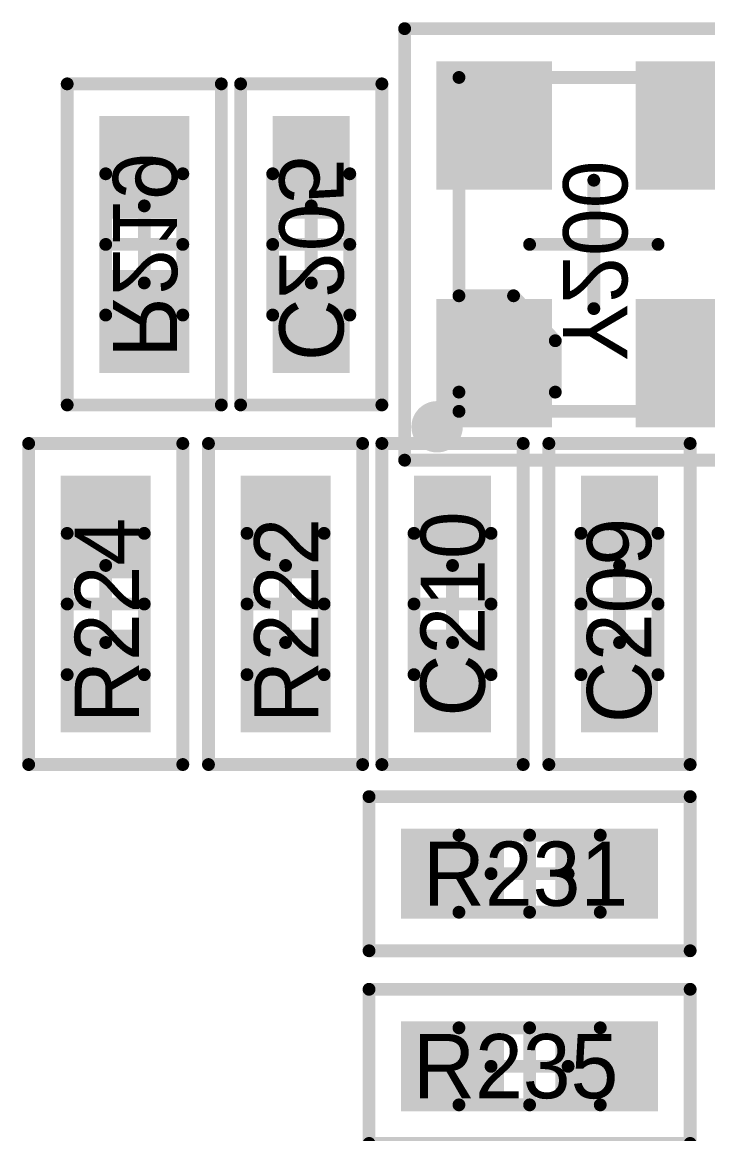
# Model space of a CAD drawing. Header units: millimetres. Extents: x 33.3 to 111.9, y 29.8 to 74.8.
# Drawn here: x 42.02 to 47.35, y 47.37 to 56.03 of the extents above; entities that cross this region are included whole.
import ezdxf

# ---------------------------------------------------------------- set-up
doc = ezdxf.new("R2010")
doc.units = ezdxf.units.MM
for name, color, linetype in [('BottomLayer', 5, 'Continuous'), ('BottomOverlay', 54, 'Continuous'), ('BottomPaste', 16, 'Continuous'), ('Mechanical13', 56, 'Continuous'), ('Mechanical14', 56, 'Continuous'), ('Mechanical15', 56, 'Continuous'), ('Mechanical16', 56, 'Continuous'), ('Mechanical17', 56, 'Continuous'), ('TopLayer', 1, 'Continuous'), ('TopOverlay', 2, 'Continuous'), ('TopPaste', 8, 'Continuous')]:
    doc.layers.add(name, color=color, linetype=linetype)

# ---------------------------------------------------------------- blocks, each defined once
blk = doc.blocks.new('2520_B_2')
at = {"layer": 'BottomLayer'}
for points in [[(-1.425, 0.325), (-0.425, 0.325), (-1.425, 1.225), (-0.425, 1.225)], [(0.425, 0.325), (1.425, 0.325), (0.425, 1.225), (1.425, 1.225)], [(-1.425, -1.225), (-0.425, -1.225), (-1.425, -0.325), (-0.425, -0.325)], [(0.425, -1.225), (1.425, -1.225), (0.425, -0.325), (1.425, -0.325)]]:
    blk.add_solid(points, dxfattribs=at)
at = {"layer": 'BottomOverlay'}
for points, const_width in [([(-1.32, 1.22, 1), (-1.52, 1.22, 1)], 0.2), ([(-1.57, 1.22, 1), (-1.47, 1.22, 1)], 0.1), ([(-1.37, 1.22, 1), (-1.27, 1.22, 1)], 0.1), ([(-1.175, 1.05, 1), (-1.125, 1.05, 1)], 0.05), ([(-1.175, 1.05, 1), (-1.125, 1.05, 1)], 0.05), ([(-0.425, 1.05, 1), (-0.375, 1.05, 1)], 0.05), ([(-0.425, 1.05, 1), (-0.375, 1.05, 1)], 0.05), ([(-0.425, 0.625, 1), (-0.375, 0.625, 1)], 0.05), ([(-0.425, 0.625, 1), (-0.375, 0.625, 1)], 0.05), ([(-1.175, 0.3, 1), (-1.125, 0.3, 1)], 0.05), ([(-1.175, 0.3, 1), (-1.125, 0.3, 1)], 0.05), ([(-0.775, 0.3, 1), (-0.725, 0.3, 1)], 0.05), ([(-0.775, 0.3, 1), (-0.725, 0.3, 1)], 0.05)]:
    blk.add_lwpolyline(points, format="xyb", close=True, dxfattribs=dict(at, const_width=const_width))
at = {"layer": 'BottomOverlay', "const_width": 0.1}
for points in [[(-1.15, 1.05), (-0.4, 1.05)], [(-1.15, 1.05), (-1.15, 0.3)], [(-0.4, 1.05), (-0.4, 0.625)], [(-0.4, 0.625), (-0.75, 0.3)], [(-1.15, 0.3), (-0.75, 0.3)]]:
    blk.add_lwpolyline(points, dxfattribs=at)
at = {"layer": 'BottomPaste'}
for points in [[(-1.425, 0.325), (-0.425, 0.325), (-1.425, 1.225), (-0.425, 1.225)], [(0.425, 0.325), (1.425, 0.325), (0.425, 1.225), (1.425, 1.225)], [(-1.425, -1.225), (-0.425, -1.225), (-1.425, -0.325), (-0.425, -0.325)], [(0.425, -1.225), (1.425, -1.225), (0.425, -0.325), (1.425, -0.325)]]:
    blk.add_solid(points, dxfattribs=at)
at = {"layer": 'Mechanical14', "const_width": 0.1}
for points in [[(-1.3, 1.0498), (-1.3, -1.0498)], [(-1.3, 1.0498), (1.3, 1.0498)], [(1.3, 1.0498), (1.3, -1.0498)], [(-1.3, -1.0498), (1.3, -1.0498)]]:
    blk.add_lwpolyline(points, dxfattribs=at)
at = {"layer": 'Mechanical14'}
for points, const_width in [([(-1.325, 1.0498, 1), (-1.275, 1.0498, 1)], 0.05), ([(-1.325, 1.0498, 1), (-1.275, 1.0498, 1)], 0.05), ([(1.275, 1.0498, 1), (1.325, 1.0498, 1)], 0.05), ([(1.275, 1.0498, 1), (1.325, 1.0498, 1)], 0.05), ([(-0.9, 0.7, 1), (-1, 0.7, 1)], 0.3), ([(-1.075, 0.7, 1), (-0.925, 0.7, 1)], 0.15), ([(-0.975, 0.7, 1), (-0.825, 0.7, 1)], 0.15), ([(-1.325, -1.0498, 1), (-1.275, -1.0498, 1)], 0.05), ([(-1.325, -1.0498, 1), (-1.275, -1.0498, 1)], 0.05), ([(1.275, -1.0498, 1), (1.325, -1.0498, 1)], 0.05), ([(1.275, -1.0498, 1), (1.325, -1.0498, 1)], 0.05)]:
    blk.add_lwpolyline(points, format="xyb", close=True, dxfattribs=dict(at, const_width=const_width))
at = {"layer": 'Mechanical16', "const_width": 0.1}
for points in [[(-1.68, 1.473), (1.68, 1.473)], [(-1.68, 1.473), (-1.68, -1.473)], [(1.68, 1.473), (1.68, -1.473)], [(-1.68, -1.473), (1.68, -1.473)]]:
    blk.add_lwpolyline(points, dxfattribs=at)
at = {"layer": 'Mechanical16', "const_width": 0.05}
for points in [[(-1.705, 1.473, 1), (-1.655, 1.473, 1)], [(-1.705, 1.473, 1), (-1.655, 1.473, 1)], [(1.655, 1.473, 1), (1.705, 1.473, 1)], [(1.655, 1.473, 1), (1.705, 1.473, 1)], [(-1.705, -1.473, 1), (-1.655, -1.473, 1)], [(-1.705, -1.473, 1), (-1.655, -1.473, 1)], [(1.655, -1.473, 1), (1.705, -1.473, 1)], [(1.655, -1.473, 1), (1.705, -1.473, 1)]]:
    blk.add_lwpolyline(points, format="xyb", close=True, dxfattribs=at)
at = {"layer": 'Mechanical17', "const_width": 0.1}
for points in [[(0, 0.5), (0, -0.5)], [(-0.5, 0), (0.5, 0)]]:
    blk.add_lwpolyline(points, dxfattribs=at)
at = {"layer": 'Mechanical17', "const_width": 0.05}
for points in [[(-0.025, 0.5, 1), (0.025, 0.5, 1)], [(-0.525, 0, 1), (-0.475, 0, 1)], [(0.475, 0, 1), (0.525, 0, 1)], [(-0.025, -0.5, 1), (0.025, -0.5, 1)]]:
    blk.add_lwpolyline(points, format="xyb", close=True, dxfattribs=at)
blk = doc.blocks.new('RESC0402_1005__N_161')
at = {"layer": 'Mechanical13', "const_width": 0.1}
for points in [[(0.55, 0.3), (-0.55, 0.3)], [(-0.55, 0.3), (-0.55, -0.3)], [(0.55, 0.3), (0.55, -0.3)], [(0.55, -0.3), (-0.55, -0.3)]]:
    blk.add_lwpolyline(points, dxfattribs=at)
at = {"layer": 'Mechanical13', "const_width": 0.05}
for points in [[(-0.575, 0.3, 1), (-0.525, 0.3, 1)], [(-0.575, 0.3, 1), (-0.525, 0.3, 1)], [(0.525, 0.3, 1), (0.575, 0.3, 1)], [(0.525, 0.3, 1), (0.575, 0.3, 1)], [(-0.575, -0.3, 1), (-0.525, -0.3, 1)], [(-0.575, -0.3, 1), (-0.525, -0.3, 1)], [(0.525, -0.3, 1), (0.575, -0.3, 1)], [(0.525, -0.3, 1), (0.575, -0.3, 1)]]:
    blk.add_lwpolyline(points, format="xyb", close=True, dxfattribs=at)
at = {"layer": 'Mechanical15', "const_width": 0.1}
for points in [[(1.25, 0.6), (-1.25, 0.6)], [(-1.25, 0.6), (-1.25, -0.6)], [(1.25, 0.6), (1.25, -0.6)], [(1.25, -0.6), (-1.25, -0.6)]]:
    blk.add_lwpolyline(points, dxfattribs=at)
at = {"layer": 'Mechanical15', "const_width": 0.05}
for points in [[(-1.275, 0.6, 1), (-1.225, 0.6, 1)], [(-1.275, 0.6, 1), (-1.225, 0.6, 1)], [(1.225, 0.6, 1), (1.275, 0.6, 1)], [(1.225, 0.6, 1), (1.275, 0.6, 1)], [(-1.275, -0.6, 1), (-1.225, -0.6, 1)], [(-1.275, -0.6, 1), (-1.225, -0.6, 1)], [(1.225, -0.6, 1), (1.275, -0.6, 1)], [(1.225, -0.6, 1), (1.275, -0.6, 1)]]:
    blk.add_lwpolyline(points, format="xyb", close=True, dxfattribs=at)
at = {"layer": 'Mechanical17', "const_width": 0.1}
for points in [[(0, 0.3), (0, -0.3)], [(0.3, 0), (-0.3, 0)]]:
    blk.add_lwpolyline(points, dxfattribs=at)
at = {"layer": 'Mechanical17', "const_width": 0.05}
for points in [[(-0.025, 0.3, 1), (0.025, 0.3, 1)], [(-0.325, 0, 1), (-0.275, 0, 1)], [(0.275, 0, 1), (0.325, 0, 1)], [(-0.025, -0.3, 1), (0.025, -0.3, 1)]]:
    blk.add_lwpolyline(points, format="xyb", close=True, dxfattribs=at)
at = {"layer": 'TopLayer'}
for points in [[(-0.2, -0.35), (-0.2, 0.35), (-1, -0.35), (-1, 0.35)], [(1, -0.35), (1, 0.35), (0.2, -0.35), (0.2, 0.35)]]:
    blk.add_solid(points, dxfattribs=at)
at = {"layer": 'TopPaste'}
for points in [[(-0.2, -0.35), (-0.2, 0.35), (-1, -0.35), (-1, 0.35)], [(1, -0.35), (1, 0.35), (0.2, -0.35), (0.2, 0.35)]]:
    blk.add_solid(points, dxfattribs=at)
blk = doc.blocks.new('RESC0402_1005__N_165')
at = {"layer": 'Mechanical13', "const_width": 0.1}
for points in [[(0.55, 0.3), (-0.55, 0.3)], [(-0.55, 0.3), (-0.55, -0.3)], [(0.55, 0.3), (0.55, -0.3)], [(0.55, -0.3), (-0.55, -0.3)]]:
    blk.add_lwpolyline(points, dxfattribs=at)
at = {"layer": 'Mechanical13', "const_width": 0.05}
for points in [[(-0.575, 0.3, 1), (-0.525, 0.3, 1)], [(-0.575, 0.3, 1), (-0.525, 0.3, 1)], [(0.525, 0.3, 1), (0.575, 0.3, 1)], [(0.525, 0.3, 1), (0.575, 0.3, 1)], [(-0.575, -0.3, 1), (-0.525, -0.3, 1)], [(-0.575, -0.3, 1), (-0.525, -0.3, 1)], [(0.525, -0.3, 1), (0.575, -0.3, 1)], [(0.525, -0.3, 1), (0.575, -0.3, 1)]]:
    blk.add_lwpolyline(points, format="xyb", close=True, dxfattribs=at)
at = {"layer": 'Mechanical15', "const_width": 0.1}
for points in [[(1.25, 0.6), (-1.25, 0.6)], [(-1.25, 0.6), (-1.25, -0.6)], [(1.25, 0.6), (1.25, -0.6)], [(1.25, -0.6), (-1.25, -0.6)]]:
    blk.add_lwpolyline(points, dxfattribs=at)
at = {"layer": 'Mechanical15', "const_width": 0.05}
for points in [[(-1.275, 0.6, 1), (-1.225, 0.6, 1)], [(-1.275, 0.6, 1), (-1.225, 0.6, 1)], [(1.225, 0.6, 1), (1.275, 0.6, 1)], [(1.225, 0.6, 1), (1.275, 0.6, 1)], [(-1.275, -0.6, 1), (-1.225, -0.6, 1)], [(-1.275, -0.6, 1), (-1.225, -0.6, 1)], [(1.225, -0.6, 1), (1.275, -0.6, 1)], [(1.225, -0.6, 1), (1.275, -0.6, 1)]]:
    blk.add_lwpolyline(points, format="xyb", close=True, dxfattribs=at)
at = {"layer": 'Mechanical17', "const_width": 0.1}
for points in [[(0, 0.3), (0, -0.3)], [(0.3, 0), (-0.3, 0)]]:
    blk.add_lwpolyline(points, dxfattribs=at)
at = {"layer": 'Mechanical17', "const_width": 0.05}
for points in [[(-0.025, 0.3, 1), (0.025, 0.3, 1)], [(-0.325, 0, 1), (-0.275, 0, 1)], [(0.275, 0, 1), (0.325, 0, 1)], [(-0.025, -0.3, 1), (0.025, -0.3, 1)]]:
    blk.add_lwpolyline(points, format="xyb", close=True, dxfattribs=at)
at = {"layer": 'TopLayer'}
for points in [[(-0.2, -0.35), (-0.2, 0.35), (-1, -0.35), (-1, 0.35)], [(1, -0.35), (1, 0.35), (0.2, -0.35), (0.2, 0.35)]]:
    blk.add_solid(points, dxfattribs=at)
at = {"layer": 'TopPaste'}
for points in [[(-0.2, -0.35), (-0.2, 0.35), (-1, -0.35), (-1, 0.35)], [(1, -0.35), (1, 0.35), (0.2, -0.35), (0.2, 0.35)]]:
    blk.add_solid(points, dxfattribs=at)
blk = doc.blocks.new('RESC0402_1005__N_172')
at = {"layer": 'Mechanical13', "const_width": 0.1}
for points in [[(0.55, 0.3), (-0.55, 0.3)], [(-0.55, -0.3), (-0.55, 0.3)], [(0.55, -0.3), (0.55, 0.3)], [(0.55, -0.3), (-0.55, -0.3)]]:
    blk.add_lwpolyline(points, dxfattribs=at)
at = {"layer": 'Mechanical13', "const_width": 0.05}
for points in [[(-0.575, 0.3, 1), (-0.525, 0.3, 1)], [(-0.575, 0.3, 1), (-0.525, 0.3, 1)], [(0.525, 0.3, 1), (0.575, 0.3, 1)], [(0.525, 0.3, 1), (0.575, 0.3, 1)], [(-0.575, -0.3, 1), (-0.525, -0.3, 1)], [(-0.575, -0.3, 1), (-0.525, -0.3, 1)], [(0.525, -0.3, 1), (0.575, -0.3, 1)], [(0.525, -0.3, 1), (0.575, -0.3, 1)]]:
    blk.add_lwpolyline(points, format="xyb", close=True, dxfattribs=at)
at = {"layer": 'Mechanical15', "const_width": 0.1}
for points in [[(1.25, 0.6), (-1.25, 0.6)], [(-1.25, -0.6), (-1.25, 0.6)], [(1.25, -0.6), (1.25, 0.6)], [(1.25, -0.6), (-1.25, -0.6)]]:
    blk.add_lwpolyline(points, dxfattribs=at)
at = {"layer": 'Mechanical15', "const_width": 0.05}
for points in [[(-1.275, 0.6, 1), (-1.225, 0.6, 1)], [(-1.275, 0.6, 1), (-1.225, 0.6, 1)], [(1.225, 0.6, 1), (1.275, 0.6, 1)], [(1.225, 0.6, 1), (1.275, 0.6, 1)], [(-1.275, -0.6, 1), (-1.225, -0.6, 1)], [(-1.275, -0.6, 1), (-1.225, -0.6, 1)], [(1.225, -0.6, 1), (1.275, -0.6, 1)], [(1.225, -0.6, 1), (1.275, -0.6, 1)]]:
    blk.add_lwpolyline(points, format="xyb", close=True, dxfattribs=at)
at = {"layer": 'Mechanical17', "const_width": 0.1}
for points in [[(0, -0.3), (0, 0.3)], [(0.3, 0), (-0.3, 0)]]:
    blk.add_lwpolyline(points, dxfattribs=at)
at = {"layer": 'Mechanical17', "const_width": 0.05}
for points in [[(-0.025, 0.3, 1), (0.025, 0.3, 1)], [(-0.325, 0, 1), (-0.275, 0, 1)], [(0.275, 0, 1), (0.325, 0, 1)], [(-0.025, -0.3, 1), (0.025, -0.3, 1)]]:
    blk.add_lwpolyline(points, format="xyb", close=True, dxfattribs=at)
at = {"layer": 'TopLayer'}
for points in [[(-0.2, -0.35), (-0.2, 0.35), (-1, -0.35), (-1, 0.35)], [(1, -0.35), (1, 0.35), (0.2, -0.35), (0.2, 0.35)]]:
    blk.add_solid(points, dxfattribs=at)
at = {"layer": 'TopPaste'}
for points in [[(-0.2, -0.35), (-0.2, 0.35), (-1, -0.35), (-1, 0.35)], [(1, -0.35), (1, 0.35), (0.2, -0.35), (0.2, 0.35)]]:
    blk.add_solid(points, dxfattribs=at)
blk = doc.blocks.new('RESC0402_1005__N_174')
at = {"layer": 'Mechanical13', "const_width": 0.1}
for points in [[(0.55, 0.3), (-0.55, 0.3)], [(-0.55, -0.3), (-0.55, 0.3)], [(0.55, -0.3), (0.55, 0.3)], [(0.55, -0.3), (-0.55, -0.3)]]:
    blk.add_lwpolyline(points, dxfattribs=at)
at = {"layer": 'Mechanical13', "const_width": 0.05}
for points in [[(-0.575, 0.3, 1), (-0.525, 0.3, 1)], [(-0.575, 0.3, 1), (-0.525, 0.3, 1)], [(0.525, 0.3, 1), (0.575, 0.3, 1)], [(0.525, 0.3, 1), (0.575, 0.3, 1)], [(-0.575, -0.3, 1), (-0.525, -0.3, 1)], [(-0.575, -0.3, 1), (-0.525, -0.3, 1)], [(0.525, -0.3, 1), (0.575, -0.3, 1)], [(0.525, -0.3, 1), (0.575, -0.3, 1)]]:
    blk.add_lwpolyline(points, format="xyb", close=True, dxfattribs=at)
at = {"layer": 'Mechanical15', "const_width": 0.1}
for points in [[(1.25, 0.6), (-1.25, 0.6)], [(-1.25, -0.6), (-1.25, 0.6)], [(1.25, -0.6), (1.25, 0.6)], [(1.25, -0.6), (-1.25, -0.6)]]:
    blk.add_lwpolyline(points, dxfattribs=at)
at = {"layer": 'Mechanical15', "const_width": 0.05}
for points in [[(-1.275, 0.6, 1), (-1.225, 0.6, 1)], [(-1.275, 0.6, 1), (-1.225, 0.6, 1)], [(1.225, 0.6, 1), (1.275, 0.6, 1)], [(1.225, 0.6, 1), (1.275, 0.6, 1)], [(-1.275, -0.6, 1), (-1.225, -0.6, 1)], [(-1.275, -0.6, 1), (-1.225, -0.6, 1)], [(1.225, -0.6, 1), (1.275, -0.6, 1)], [(1.225, -0.6, 1), (1.275, -0.6, 1)]]:
    blk.add_lwpolyline(points, format="xyb", close=True, dxfattribs=at)
at = {"layer": 'Mechanical17', "const_width": 0.1}
for points in [[(0, -0.3), (0, 0.3)], [(0.3, 0), (-0.3, 0)]]:
    blk.add_lwpolyline(points, dxfattribs=at)
at = {"layer": 'Mechanical17', "const_width": 0.05}
for points in [[(-0.025, 0.3, 1), (0.025, 0.3, 1)], [(-0.325, 0, 1), (-0.275, 0, 1)], [(0.275, 0, 1), (0.325, 0, 1)], [(-0.025, -0.3, 1), (0.025, -0.3, 1)]]:
    blk.add_lwpolyline(points, format="xyb", close=True, dxfattribs=at)
at = {"layer": 'TopLayer'}
for points in [[(-0.2, -0.35), (-0.2, 0.35), (-1, -0.35), (-1, 0.35)], [(1, -0.35), (1, 0.35), (0.2, -0.35), (0.2, 0.35)]]:
    blk.add_solid(points, dxfattribs=at)
at = {"layer": 'TopPaste'}
for points in [[(-0.2, -0.35), (-0.2, 0.35), (-1, -0.35), (-1, 0.35)], [(1, -0.35), (1, 0.35), (0.2, -0.35), (0.2, 0.35)]]:
    blk.add_solid(points, dxfattribs=at)
blk = doc.blocks.new('RESC0402_1005__N_B_177')
at = {"layer": 'BottomLayer'}
for points in [[(-1, 0.35), (-1, -0.35), (-0.2, 0.35), (-0.2, -0.35)], [(0.2, 0.35), (0.2, -0.35), (1, 0.35), (1, -0.35)]]:
    blk.add_solid(points, dxfattribs=at)
at = {"layer": 'BottomPaste'}
for points in [[(-1, 0.35), (-1, -0.35), (-0.2, 0.35), (-0.2, -0.35)], [(0.2, 0.35), (0.2, -0.35), (1, 0.35), (1, -0.35)]]:
    blk.add_solid(points, dxfattribs=at)
at = {"layer": 'Mechanical14', "const_width": 0.1}
for points in [[(0.55, 0.3), (-0.55, 0.3)], [(-0.55, -0.3), (-0.55, 0.3)], [(0.55, -0.3), (0.55, 0.3)], [(0.55, -0.3), (-0.55, -0.3)]]:
    blk.add_lwpolyline(points, dxfattribs=at)
at = {"layer": 'Mechanical14', "const_width": 0.05}
for points in [[(-0.575, 0.3, 1), (-0.525, 0.3, 1)], [(-0.575, 0.3, 1), (-0.525, 0.3, 1)], [(0.525, 0.3, 1), (0.575, 0.3, 1)], [(0.525, 0.3, 1), (0.575, 0.3, 1)], [(-0.575, -0.3, 1), (-0.525, -0.3, 1)], [(-0.575, -0.3, 1), (-0.525, -0.3, 1)], [(0.525, -0.3, 1), (0.575, -0.3, 1)], [(0.525, -0.3, 1), (0.575, -0.3, 1)]]:
    blk.add_lwpolyline(points, format="xyb", close=True, dxfattribs=at)
at = {"layer": 'Mechanical16', "const_width": 0.1}
for points in [[(1.25, 0.6), (-1.25, 0.6)], [(-1.25, -0.6), (-1.25, 0.6)], [(1.25, -0.6), (1.25, 0.6)], [(1.25, -0.6), (-1.25, -0.6)]]:
    blk.add_lwpolyline(points, dxfattribs=at)
at = {"layer": 'Mechanical16', "const_width": 0.05}
for points in [[(-1.275, 0.6, 1), (-1.225, 0.6, 1)], [(-1.275, 0.6, 1), (-1.225, 0.6, 1)], [(1.225, 0.6, 1), (1.275, 0.6, 1)], [(1.225, 0.6, 1), (1.275, 0.6, 1)], [(-1.275, -0.6, 1), (-1.225, -0.6, 1)], [(-1.275, -0.6, 1), (-1.225, -0.6, 1)], [(1.225, -0.6, 1), (1.275, -0.6, 1)], [(1.225, -0.6, 1), (1.275, -0.6, 1)]]:
    blk.add_lwpolyline(points, format="xyb", close=True, dxfattribs=at)
at = {"layer": 'Mechanical17', "const_width": 0.1}
for points in [[(0, -0.3), (0, 0.3)], [(0.3, 0), (-0.3, 0)]]:
    blk.add_lwpolyline(points, dxfattribs=at)
at = {"layer": 'Mechanical17', "const_width": 0.05}
for points in [[(-0.025, 0.3, 1), (0.025, 0.3, 1)], [(-0.325, 0, 1), (-0.275, 0, 1)], [(0.275, 0, 1), (0.325, 0, 1)], [(-0.025, -0.3, 1), (0.025, -0.3, 1)]]:
    blk.add_lwpolyline(points, format="xyb", close=True, dxfattribs=at)
blk = doc.blocks.new('CAPC0402_1005__N_329')
at = {"layer": 'Mechanical13', "const_width": 0.1}
for points in [[(-0.55, 0.3), (0.55, 0.3)], [(-0.55, 0.3), (-0.55, -0.3)], [(0.55, 0.3), (0.55, -0.3)], [(-0.55, -0.3), (0.55, -0.3)]]:
    blk.add_lwpolyline(points, dxfattribs=at)
at = {"layer": 'Mechanical13', "const_width": 0.05}
for points in [[(-0.575, 0.3, 1), (-0.525, 0.3, 1)], [(-0.575, 0.3, 1), (-0.525, 0.3, 1)], [(0.525, 0.3, 1), (0.575, 0.3, 1)], [(0.525, 0.3, 1), (0.575, 0.3, 1)], [(-0.575, -0.3, 1), (-0.525, -0.3, 1)], [(-0.575, -0.3, 1), (-0.525, -0.3, 1)], [(0.525, -0.3, 1), (0.575, -0.3, 1)], [(0.525, -0.3, 1), (0.575, -0.3, 1)]]:
    blk.add_lwpolyline(points, format="xyb", close=True, dxfattribs=at)
at = {"layer": 'Mechanical15', "const_width": 0.1}
for points in [[(-1.25, 0.55), (1.25, 0.55)], [(-1.25, 0.55), (-1.25, -0.55)], [(1.25, 0.55), (1.25, -0.55)], [(-1.25, -0.55), (1.25, -0.55)]]:
    blk.add_lwpolyline(points, dxfattribs=at)
at = {"layer": 'Mechanical15', "const_width": 0.05}
for points in [[(-1.275, 0.55, 1), (-1.225, 0.55, 1)], [(-1.275, 0.55, 1), (-1.225, 0.55, 1)], [(1.225, 0.55, 1), (1.275, 0.55, 1)], [(1.225, 0.55, 1), (1.275, 0.55, 1)], [(-1.275, -0.55, 1), (-1.225, -0.55, 1)], [(-1.275, -0.55, 1), (-1.225, -0.55, 1)], [(1.225, -0.55, 1), (1.275, -0.55, 1)], [(1.225, -0.55, 1), (1.275, -0.55, 1)]]:
    blk.add_lwpolyline(points, format="xyb", close=True, dxfattribs=at)
at = {"layer": 'Mechanical17', "const_width": 0.1}
for points in [[(0, 0.3), (0, -0.3)], [(-0.3, 0), (0.3, 0)]]:
    blk.add_lwpolyline(points, dxfattribs=at)
at = {"layer": 'Mechanical17', "const_width": 0.05}
for points in [[(-0.025, 0.3, 1), (0.025, 0.3, 1)], [(-0.325, 0, 1), (-0.275, 0, 1)], [(0.275, 0, 1), (0.325, 0, 1)], [(-0.025, -0.3, 1), (0.025, -0.3, 1)]]:
    blk.add_lwpolyline(points, format="xyb", close=True, dxfattribs=at)
at = {"layer": 'TopLayer'}
for points in [[(-0.2, -0.3), (-0.2, 0.3), (-1, -0.3), (-1, 0.3)], [(1, -0.3), (1, 0.3), (0.2, -0.3), (0.2, 0.3)]]:
    blk.add_solid(points, dxfattribs=at)
at = {"layer": 'TopPaste'}
for points in [[(-0.2, -0.3), (-0.2, 0.3), (-1, -0.3), (-1, 0.3)], [(1, -0.3), (1, 0.3), (0.2, -0.3), (0.2, 0.3)]]:
    blk.add_solid(points, dxfattribs=at)
blk = doc.blocks.new('CAPC0402_1005__N_330')
at = {"layer": 'Mechanical13', "const_width": 0.1}
for points in [[(-0.55, 0.3), (0.55, 0.3)], [(-0.55, 0.3), (-0.55, -0.3)], [(0.55, 0.3), (0.55, -0.3)], [(-0.55, -0.3), (0.55, -0.3)]]:
    blk.add_lwpolyline(points, dxfattribs=at)
at = {"layer": 'Mechanical13', "const_width": 0.05}
for points in [[(-0.575, 0.3, 1), (-0.525, 0.3, 1)], [(-0.575, 0.3, 1), (-0.525, 0.3, 1)], [(0.525, 0.3, 1), (0.575, 0.3, 1)], [(0.525, 0.3, 1), (0.575, 0.3, 1)], [(-0.575, -0.3, 1), (-0.525, -0.3, 1)], [(-0.575, -0.3, 1), (-0.525, -0.3, 1)], [(0.525, -0.3, 1), (0.575, -0.3, 1)], [(0.525, -0.3, 1), (0.575, -0.3, 1)]]:
    blk.add_lwpolyline(points, format="xyb", close=True, dxfattribs=at)
at = {"layer": 'Mechanical15', "const_width": 0.1}
for points in [[(-1.25, 0.55), (1.25, 0.55)], [(-1.25, 0.55), (-1.25, -0.55)], [(1.25, 0.55), (1.25, -0.55)], [(-1.25, -0.55), (1.25, -0.55)]]:
    blk.add_lwpolyline(points, dxfattribs=at)
at = {"layer": 'Mechanical15', "const_width": 0.05}
for points in [[(-1.275, 0.55, 1), (-1.225, 0.55, 1)], [(-1.275, 0.55, 1), (-1.225, 0.55, 1)], [(1.225, 0.55, 1), (1.275, 0.55, 1)], [(1.225, 0.55, 1), (1.275, 0.55, 1)], [(-1.275, -0.55, 1), (-1.225, -0.55, 1)], [(-1.275, -0.55, 1), (-1.225, -0.55, 1)], [(1.225, -0.55, 1), (1.275, -0.55, 1)], [(1.225, -0.55, 1), (1.275, -0.55, 1)]]:
    blk.add_lwpolyline(points, format="xyb", close=True, dxfattribs=at)
at = {"layer": 'Mechanical17', "const_width": 0.1}
for points in [[(0, 0.3), (0, -0.3)], [(-0.3, 0), (0.3, 0)]]:
    blk.add_lwpolyline(points, dxfattribs=at)
at = {"layer": 'Mechanical17', "const_width": 0.05}
for points in [[(-0.025, 0.3, 1), (0.025, 0.3, 1)], [(-0.325, 0, 1), (-0.275, 0, 1)], [(0.275, 0, 1), (0.325, 0, 1)], [(-0.025, -0.3, 1), (0.025, -0.3, 1)]]:
    blk.add_lwpolyline(points, format="xyb", close=True, dxfattribs=at)
at = {"layer": 'TopLayer'}
for points in [[(-0.2, -0.3), (-0.2, 0.3), (-1, -0.3), (-1, 0.3)], [(1, -0.3), (1, 0.3), (0.2, -0.3), (0.2, 0.3)]]:
    blk.add_solid(points, dxfattribs=at)
at = {"layer": 'TopPaste'}
for points in [[(-0.2, -0.3), (-0.2, 0.3), (-1, -0.3), (-1, 0.3)], [(1, -0.3), (1, 0.3), (0.2, -0.3), (0.2, 0.3)]]:
    blk.add_solid(points, dxfattribs=at)
blk = doc.blocks.new('CAPC0402_1005__N_B_334')
at = {"layer": 'BottomLayer'}
for points in [[(-1, 0.3), (-1, -0.3), (-0.2, 0.3), (-0.2, -0.3)], [(0.2, 0.3), (0.2, -0.3), (1, 0.3), (1, -0.3)]]:
    blk.add_solid(points, dxfattribs=at)
at = {"layer": 'BottomPaste'}
for points in [[(-1, 0.3), (-1, -0.3), (-0.2, 0.3), (-0.2, -0.3)], [(0.2, 0.3), (0.2, -0.3), (1, 0.3), (1, -0.3)]]:
    blk.add_solid(points, dxfattribs=at)
at = {"layer": 'Mechanical14', "const_width": 0.1}
for points in [[(0.55, 0.3), (-0.55, 0.3)], [(-0.55, -0.3), (-0.55, 0.3)], [(0.55, -0.3), (0.55, 0.3)], [(0.55, -0.3), (-0.55, -0.3)]]:
    blk.add_lwpolyline(points, dxfattribs=at)
at = {"layer": 'Mechanical14', "const_width": 0.05}
for points in [[(-0.575, 0.3, 1), (-0.525, 0.3, 1)], [(-0.575, 0.3, 1), (-0.525, 0.3, 1)], [(0.525, 0.3, 1), (0.575, 0.3, 1)], [(0.525, 0.3, 1), (0.575, 0.3, 1)], [(-0.575, -0.3, 1), (-0.525, -0.3, 1)], [(-0.575, -0.3, 1), (-0.525, -0.3, 1)], [(0.525, -0.3, 1), (0.575, -0.3, 1)], [(0.525, -0.3, 1), (0.575, -0.3, 1)]]:
    blk.add_lwpolyline(points, format="xyb", close=True, dxfattribs=at)
at = {"layer": 'Mechanical16', "const_width": 0.1}
for points in [[(1.25, 0.55), (-1.25, 0.55)], [(-1.25, -0.55), (-1.25, 0.55)], [(1.25, -0.55), (1.25, 0.55)], [(1.25, -0.55), (-1.25, -0.55)]]:
    blk.add_lwpolyline(points, dxfattribs=at)
at = {"layer": 'Mechanical16', "const_width": 0.05}
for points in [[(-1.275, 0.55, 1), (-1.225, 0.55, 1)], [(-1.275, 0.55, 1), (-1.225, 0.55, 1)], [(1.225, 0.55, 1), (1.275, 0.55, 1)], [(1.225, 0.55, 1), (1.275, 0.55, 1)], [(-1.275, -0.55, 1), (-1.225, -0.55, 1)], [(-1.275, -0.55, 1), (-1.225, -0.55, 1)], [(1.225, -0.55, 1), (1.275, -0.55, 1)], [(1.225, -0.55, 1), (1.275, -0.55, 1)]]:
    blk.add_lwpolyline(points, format="xyb", close=True, dxfattribs=at)
at = {"layer": 'Mechanical17', "const_width": 0.1}
for points in [[(0, -0.3), (0, 0.3)], [(0.3, 0), (-0.3, 0)]]:
    blk.add_lwpolyline(points, dxfattribs=at)
at = {"layer": 'Mechanical17', "const_width": 0.05}
for points in [[(-0.025, 0.3, 1), (0.025, 0.3, 1)], [(-0.325, 0, 1), (-0.275, 0, 1)], [(0.275, 0, 1), (0.325, 0, 1)], [(-0.025, -0.3, 1), (0.025, -0.3, 1)]]:
    blk.add_lwpolyline(points, format="xyb", close=True, dxfattribs=at)

msp = doc.modelspace()

# ---------------------------------------------------------------- block references
for name, p, rotation in [('2520_B_2', (46.467, 54.299), 90), ('RESC0402_1005__N_B_177', (42.967, 54.299), 270), ('CAPC0402_1005__N_B_334', (44.267, 54.299), 270), ('RESC0402_1005__N_172', (42.667, 51.499), 270), ('RESC0402_1005__N_174', (44.067, 51.499), 270), ('CAPC0402_1005__N_329', (45.367, 51.499), 90), ('CAPC0402_1005__N_330', (46.667, 51.499), 90), ('RESC0402_1005__N_165', (45.967, 49.399), 180), ('RESC0402_1005__N_161', (45.967, 47.899), 180)]:
    msp.add_blockref(name, p, dxfattribs=dict(rotation=rotation))

# ---------------------------------------------------------------- texts
at = {"layer": 'BottomOverlay', "text_generation_flag": 2}
for s, p in [('R219', (42.7228, 53.4162)), ('C205', (44.0182, 53.3908)), ('Y200', (46.228, 53.3908))]:
    msp.add_text(s, height=0.5, rotation=270, dxfattribs=at).set_placement(p)
at = {"layer": 'TopOverlay'}
for s, p in [('C210', (45.6184, 50.6222)), ('R224', (42.926, 50.5714)), ('R222', (44.323, 50.5714)), ('C209', (46.9138, 50.5714))]:
    msp.add_text(s, height=0.5, rotation=90, dxfattribs=at).set_placement(p)
for s, p in [('R231', (45.1358, 49.149)), ('R235', (45.0596, 47.6504))]:
    msp.add_text(s, height=0.5, dxfattribs=at).set_placement(p)

doc.saveas('drawing.dxf')
